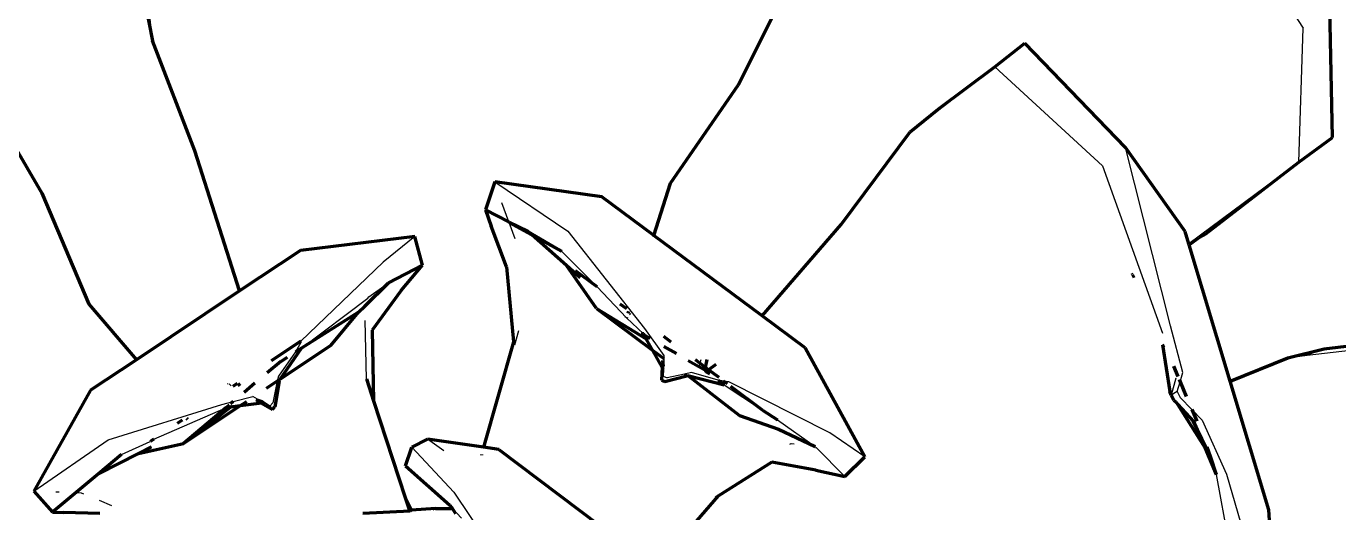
# Model space of a CAD drawing. Header units: millimetres. Extents: x 4307 to 31003, y 2809 to 20009.
# Drawn here: x 12527.3 to 12592.4, y 13310 to 13334.2 of the extents above; entities that cross this region are included whole.
import ezdxf

# ---------------------------------------------------------------- set-up
doc = ezdxf.new("R2010")
doc.units = ezdxf.units.MM
doc.layers.add('ProfileEdges', color=7, linetype='Continuous')

msp = doc.modelspace()

# ---------------------------------------------------------------- linework, layer by layer
for p, q in [((12584.903, 13342.844), (12590.642, 13334.062)), ((12533.589, 13333.428), (12533.458, 13334.666)), ((12590.426, 13327.406), (12590.642, 13334.062)), ((12571.149, 13328.917), (12575.342, 13332.143)), ((12575.342, 13332.143), (12580.687, 13327.223)), ((12584.053, 13319.285), (12581.831, 13328.135)), ((12590.426, 13327.406), (12584.967, 13323.352)), ((12580.687, 13327.223), (12583.658, 13318.925)), ((12550.562, 13326.432), (12554.175, 13323.989)), ((12559.267, 13326.362), (12558.422, 13323.79)), ((12551.25, 13324.455), (12550.909, 13325.39)), ((12551.562, 13323.596), (12551.266, 13324.409)), ((12546.586, 13323.712), (12545.028, 13322.441)), ((12554.175, 13323.989), (12557.978, 13319.159)), ((12553.865, 13322.999), (12555.626, 13321.219)), ((12545.028, 13322.441), (12540.941, 13318.523)), ((12582.107, 13321.851), (12582.207, 13321.904)), ((12544.318, 13320.729), (12545.281, 13321.42)), ((12555.626, 13321.219), (12557.086, 13319.684)), ((12540.97, 13318.176), (12544.266, 13320.656)), ((12544.111, 13320.206), (12544.109, 13320.268)), ((12544.266, 13320.656), (12544.318, 13320.729)), ((12544.192, 13316.654), (12544.126, 13319.557)), ((12557.086, 13319.684), (12557.934, 13318.883)), ((12557.306, 13319.895), (12557.238, 13319.837)), ((12551.544, 13318.348), (12551.745, 13319.061)), ((12557.978, 13319.159), (12558.94, 13317.814)), ((12584.678, 13316.976), (12584.053, 13319.285)), ((12540.941, 13318.462), (12540.677, 13317.99)), ((12540.941, 13318.523), (12540.941, 13318.462)), ((12590.843, 13317.822), (12597.888, 13318.67)), ((12540.677, 13317.99), (12539.826, 13316.793)), ((12558.936, 13317.658), (12558.925, 13317.262)), ((12558.94, 13317.814), (12558.936, 13317.658)), ((12560.765, 13317.605), (12560.72, 13317.428)), ((12589.877, 13317.706), (12590.843, 13317.822)), ((12591.673, 13318.152), (12590.843, 13317.822)), ((12558.921, 13317.138), (12558.912, 13316.794)), ((12558.925, 13317.262), (12558.921, 13317.138)), ((12560.316, 13316.966), (12559.959, 13316.892)), ((12561.637, 13316.588), (12560.316, 13316.966)), ((12560.72, 13317.428), (12560.68, 13317.269)), ((12584.537, 13316.512), (12584.678, 13316.976)), ((12537.311, 13316.425), (12537.312, 13316.393)), ((12537.379, 13316.409), (12537.489, 13316.305)), ((12539.775, 13316.541), (12539.555, 13315.464)), ((12539.826, 13316.793), (12539.775, 13316.541)), ((12558.825, 13316.586), (12558.912, 13316.794)), ((12558.912, 13316.794), (12559.106, 13316.713)), ((12559.959, 13316.892), (12559.106, 13316.713)), ((12561.902, 13316.548), (12561.637, 13316.588)), ((12562.164, 13316.509), (12561.902, 13316.548)), ((12561.932, 13316.357), (12563.838, 13315.108)), ((12567.175, 13313.983), (12562.164, 13316.509)), ((12584.326, 13316.683), (12584.089, 13315.84)), ((12584.39, 13316.029), (12584.537, 13316.512)), ((12537.582, 13315.525), (12538.555, 13315.771)), ((12539.026, 13315.513), (12538.555, 13315.771)), ((12584.39, 13316.029), (12584.089, 13315.84)), ((12584.39, 13316.029), (12584.54, 13315.733)), ((12585.12, 13315.129), (12584.54, 13315.733)), ((12531.38, 13313.631), (12537.018, 13315.383)), ((12533.652, 13313.66), (12537.217, 13315.224)), ((12537.018, 13315.383), (12537.582, 13315.525)), ((12539.408, 13315.304), (12539.139, 13315.476)), ((12539.555, 13315.464), (12539.408, 13315.304)), ((12539.408, 13315.304), (12539.538, 13315.13)), ((12585.633, 13314.597), (12585.12, 13315.129)), ((12564.576, 13314.628), (12566.446, 13313.293)), ((12585.633, 13314.597), (12586.84, 13311.93)), ((12568.908, 13312.792), (12567.175, 13313.983)), ((12527.697, 13311.08), (12531.38, 13313.631)), ((12532.055, 13312.903), (12533.471, 13313.54)), ((12548.521, 13311.029), (12546.445, 13313.268)), ((12548.023, 13313.085), (12547.229, 13313.664)), ((12565.192, 13313.407), (12565.258, 13313.449)), ((12565.258, 13313.449), (12565.405, 13313.425)), ((12566.464, 13313.248), (12566.446, 13313.293)), ((12566.464, 13313.248), (12566.495, 13313.243)), ((12567.913, 13311.805), (12566.495, 13313.243)), ((12586.322, 13311.905), (12587.944, 13303.106)), ((12586.84, 13311.93), (12589.352, 13303.245)), ((12528.955, 13311.033), (12528.798, 13311.039)), ((12530.068, 13310.988), (12529.89, 13310.995)), ((12530.189, 13310.937), (12530.068, 13310.988)), ((12531.566, 13310.357), (12530.963, 13310.61)), ((12548.521, 13311.029), (12550.829, 13307.595)), ((12558.355, 13307.053), (12561.502, 13310.754)), ((12546.355, 13310.096), (12546.315, 13310.176)), ((12547.5, 13310.161), (12547.62, 13310.214)), ((12548.466, 13310.228), (12548.901, 13309.744))]:
    msp.add_line(p, q)
at = {"layer": 'ProfileEdges', "lineweight": 211}
for p, q in [((12565.005, 13336.005), (12562.626, 13331.229)), ((12533.225, 13335.289), (12533.589, 13333.428)), ((12592.089, 13328.627), (12591.96, 13335.05)), ((12535.68, 13327.967), (12533.589, 13333.428)), ((12575.342, 13332.143), (12576.844, 13333.314)), ((12581.831, 13328.135), (12576.844, 13333.314)), ((12572.54, 13330.045), (12575.342, 13332.143)), ((12559.267, 13326.362), (12562.626, 13331.229)), ((12525.47, 13330.367), (12528.104, 13325.867)), ((12571.149, 13328.917), (12572.54, 13330.045)), ((12567.724, 13324.313), (12571.149, 13328.917)), ((12584.782, 13323.966), (12581.831, 13328.135)), ((12590.426, 13327.406), (12592.089, 13328.627)), ((12537.904, 13321.02), (12535.68, 13327.967)), ((12585.817, 13323.856), (12590.426, 13327.406)), ((12550.562, 13326.432), (12550.329, 13325.743)), ((12555.861, 13325.694), (12550.562, 13326.432)), ((12558.445, 13323.772), (12559.267, 13326.362)), ((12528.104, 13325.867), (12530.429, 13320.358)), ((12550.329, 13325.743), (12550.102, 13325.04)), ((12558.422, 13323.79), (12555.861, 13325.694)), ((12550.102, 13325.04), (12550.374, 13324.236)), ((12551.25, 13324.455), (12550.102, 13325.04)), ((12551.137, 13322.206), (12550.374, 13324.236)), ((12551.266, 13324.409), (12551.25, 13324.455)), ((12552.201, 13323.97), (12551.266, 13324.409)), ((12552.399, 13323.795), (12551.266, 13324.409)), ((12563.815, 13319.779), (12567.724, 13324.313)), ((12546.586, 13323.712), (12540.917, 13323.031)), ((12546.978, 13322.297), (12546.586, 13323.712)), ((12552.201, 13323.97), (12553.865, 13322.999)), ((12552.399, 13323.795), (12552.201, 13323.97)), ((12554.107, 13322.284), (12552.399, 13323.795)), ((12553.865, 13322.999), (12552.399, 13323.795)), ((12558.445, 13323.772), (12558.422, 13323.79)), ((12563.815, 13319.779), (12558.445, 13323.772)), ((12584.967, 13323.352), (12584.782, 13323.966)), ((12585.031, 13323.335), (12585.476, 13323.672)), ((12585.476, 13323.672), (12585.817, 13323.856)), ((12540.917, 13323.031), (12537.904, 13321.02)), ((12584.982, 13323.303), (12584.967, 13323.352)), ((12585.031, 13323.335), (12584.982, 13323.303)), ((12587.018, 13316.544), (12584.982, 13323.303)), ((12546.978, 13322.297), (12545.281, 13321.42)), ((12545.911, 13321.037), (12546.978, 13322.297)), ((12551.137, 13322.206), (12551.478, 13318.491)), ((12555.607, 13320.153), (12554.107, 13322.284)), ((12554.797, 13321.673), (12554.107, 13322.284)), ((12555.626, 13321.219), (12554.56, 13322.012)), ((12582.27, 13321.774), (12582.165, 13321.719)), ((12537.904, 13321.02), (12532.786, 13317.603)), ((12544.109, 13320.268), (12545.281, 13321.42)), ((12545.911, 13321.037), (12544.482, 13319.069)), ((12530.429, 13320.358), (12532.786, 13317.603)), ((12543.804, 13319.968), (12544.109, 13320.268)), ((12557.098, 13320.123), (12556.776, 13320.362)), ((12543.804, 13319.968), (12540.97, 13318.176)), ((12542.435, 13318.311), (12543.804, 13319.968)), ((12555.607, 13320.153), (12558.4, 13318.06)), ((12555.607, 13320.153), (12558.068, 13318.646)), ((12557.086, 13319.684), (12557.1, 13319.726)), ((12557.165, 13319.921), (12557.196, 13320.015)), ((12565.951, 13318.19), (12563.815, 13319.779)), ((12544.482, 13319.069), (12544.539, 13315.57)), ((12557.934, 13318.883), (12557.815, 13318.904)), ((12591.673, 13318.152), (12599.874, 13319.097)), ((12540.941, 13318.523), (12539.476, 13317.545)), ((12542.435, 13318.311), (12539.919, 13316.637)), ((12551.478, 13318.491), (12550.005, 13313.262)), ((12557.995, 13318.802), (12557.934, 13318.883)), ((12558.255, 13318.655), (12557.995, 13318.802)), ((12558.068, 13318.646), (12557.995, 13318.802)), ((12558.068, 13318.646), (12558.15, 13318.596)), ((12558.4, 13318.06), (12558.068, 13318.646)), ((12559.305, 13318.481), (12558.935, 13318.756)), ((12558.937, 13318.266), (12559.56, 13317.91)), ((12583.659, 13318.35), (12584.019, 13316.034)), ((12583.747, 13318.214), (12583.659, 13318.35)), ((12532.786, 13317.603), (12530.514, 13316.086)), ((12539.919, 13316.637), (12540.97, 13318.176)), ((12539.942, 13317.52), (12540.277, 13317.736)), ((12540.97, 13318.176), (12540.677, 13317.99)), ((12558.4, 13318.06), (12558.936, 13317.658)), ((12558.864, 13317.239), (12558.4, 13318.06)), ((12560.999, 13317.221), (12561.091, 13317.622)), ((12568.908, 13312.792), (12565.951, 13318.19)), ((12587.018, 13316.544), (12589.877, 13317.706)), ((12589.877, 13317.706), (12591.673, 13318.152)), ((12539.942, 13317.52), (12539.272, 13316.954)), ((12558.864, 13317.239), (12558.825, 13316.586)), ((12558.884, 13317.569), (12558.864, 13317.239)), ((12558.921, 13317.138), (12558.864, 13317.239)), ((12558.925, 13317.262), (12558.884, 13317.569)), ((12560.151, 13317.572), (12560.68, 13317.269)), ((12560.72, 13317.428), (12560.501, 13317.591)), ((12560.68, 13317.269), (12560.971, 13317.103)), ((12560.999, 13317.221), (12560.72, 13317.428)), ((12560.971, 13317.103), (12560.999, 13317.221)), ((12560.971, 13317.103), (12561.042, 13317.011)), ((12561.159, 13317.101), (12560.999, 13317.221)), ((12561.042, 13317.011), (12561.159, 13317.101)), ((12561.042, 13317.011), (12561.221, 13316.911)), ((12561.159, 13317.101), (12561.527, 13317.385)), ((12561.674, 13316.718), (12561.159, 13317.101)), ((12584.208, 13317.29), (12584.429, 13316.768)), ((12537.784, 13316.417), (12537.561, 13316.268)), ((12537.937, 13316.311), (12537.826, 13316.418)), ((12538.658, 13316.435), (12538.126, 13315.985)), ((12539.775, 13316.541), (12539.223, 13316.174)), ((12539.869, 13316.548), (12539.656, 13315.272)), ((12539.86, 13316.598), (12539.775, 13316.541)), ((12539.86, 13316.598), (12539.919, 13316.637)), ((12539.869, 13316.548), (12539.86, 13316.598)), ((12544.192, 13316.654), (12544.539, 13315.57)), ((12558.825, 13316.586), (12558.991, 13316.527)), ((12558.991, 13316.527), (12560.082, 13316.799)), ((12559.959, 13316.892), (12560.082, 13316.799)), ((12560.082, 13316.799), (12560.135, 13316.813)), ((12560.135, 13316.813), (12561.932, 13316.357)), ((12560.135, 13316.813), (12562.693, 13314.842)), ((12561.637, 13316.588), (12561.932, 13316.357)), ((12562.088, 13316.41), (12561.902, 13316.548)), ((12584.492, 13316.618), (12584.537, 13316.512)), ((12584.537, 13316.512), (12584.844, 13315.784)), ((12588.943, 13310.153), (12587.018, 13316.544)), ((12530.514, 13316.086), (12527.697, 13311.08)), ((12563.838, 13315.108), (12562.26, 13316.282)), ((12584.089, 13315.84), (12584.019, 13316.034)), ((12584.089, 13315.84), (12584.22, 13315.597)), ((12537.937, 13315.318), (12535.122, 13313.446)), ((12535.122, 13313.446), (12537.456, 13315.256)), ((12537.217, 13315.224), (12535.122, 13313.446)), ((12537.38, 13315.354), (12537.217, 13315.224)), ((12537.456, 13315.256), (12537.217, 13315.224)), ((12537.582, 13315.525), (12537.447, 13315.411)), ((12537.456, 13315.256), (12537.539, 13315.32)), ((12537.937, 13315.318), (12537.456, 13315.256)), ((12538.24, 13315.52), (12537.937, 13315.318)), ((12538.99, 13315.456), (12537.937, 13315.318)), ((12538.725, 13315.614), (12538.99, 13315.456)), ((12539.026, 13315.513), (12538.725, 13315.614)), ((12539.103, 13315.471), (12538.99, 13315.456)), ((12538.99, 13315.456), (12539.538, 13315.13)), ((12539.103, 13315.471), (12539.026, 13315.513)), ((12539.139, 13315.476), (12539.103, 13315.471)), ((12539.538, 13315.13), (12539.656, 13315.272)), ((12544.539, 13315.57), (12546.12, 13310.768)), ((12563.838, 13315.108), (12564.576, 13314.628)), ((12584.22, 13315.597), (12584.343, 13315.496)), ((12584.343, 13315.496), (12584.404, 13315.399)), ((12584.404, 13315.399), (12585.203, 13314.537)), ((12584.404, 13315.399), (12585.754, 13313.242)), ((12585.12, 13315.129), (12585.361, 13314.559)), ((12535.065, 13314.603), (12534.812, 13314.434)), ((12535.345, 13314.635), (12535.282, 13314.689)), ((12562.693, 13314.842), (12564.631, 13314.165)), ((12586.021, 13312.816), (12585.203, 13314.537)), ((12585.203, 13314.537), (12585.754, 13313.242)), ((12564.631, 13314.165), (12566.446, 13313.293)), ((12532.884, 13312.946), (12535.122, 13313.446)), ((12533.535, 13313.277), (12532.884, 13312.946)), ((12533.652, 13313.66), (12533.471, 13313.54)), ((12546.132, 13312.34), (12546.445, 13313.268)), ((12547.229, 13313.664), (12546.445, 13313.268)), ((12550.005, 13313.262), (12547.229, 13313.664)), ((12550.762, 13313.153), (12550.005, 13313.262)), ((12550.762, 13313.153), (12556.746, 13308.635)), ((12585.754, 13313.242), (12586.322, 13311.905)), ((12585.754, 13313.242), (12586.021, 13312.816)), ((12585.861, 13313.287), (12586.021, 13312.816)), ((12532.884, 13312.946), (12530.91, 13311.943)), ((12532.055, 13312.903), (12530.91, 13311.943)), ((12549.903, 13312.897), (12549.894, 13312.868)), ((12564.3, 13312.512), (12561.642, 13310.842)), ((12566.476, 13312.116), (12564.3, 13312.512)), ((12567.913, 13311.805), (12568.908, 13312.792)), ((12586.021, 13312.816), (12586.322, 13311.905)), ((12530.91, 13311.943), (12528.63, 13310.031)), ((12546.132, 13312.34), (12548.326, 13310.384)), ((12566.476, 13312.116), (12567.913, 13311.805)), ((12527.697, 13311.08), (12528.63, 13310.031)), ((12546.433, 13310.131), (12546.12, 13310.768)), ((12546.12, 13310.768), (12546.315, 13310.176)), ((12558.355, 13307.053), (12561.642, 13310.842)), ((12561.642, 13310.842), (12561.502, 13310.754)), ((12528.63, 13310.031), (12529.172, 13310.023)), ((12530.975, 13309.974), (12529.172, 13310.023)), ((12546.355, 13310.096), (12544.022, 13309.964)), ((12546.433, 13310.131), (12546.355, 13310.096)), ((12547.62, 13310.214), (12546.433, 13310.131)), ((12546.447, 13310.101), (12546.433, 13310.131)), ((12547.62, 13310.214), (12548.466, 13310.228)), ((12548.326, 13310.384), (12548.466, 13310.228)), ((12548.627, 13309.961), (12548.466, 13310.228)), ((12589.352, 13303.245), (12588.943, 13310.153))]:
    msp.add_line(p, q, dxfattribs=at)

doc.saveas('drawing.dxf')
